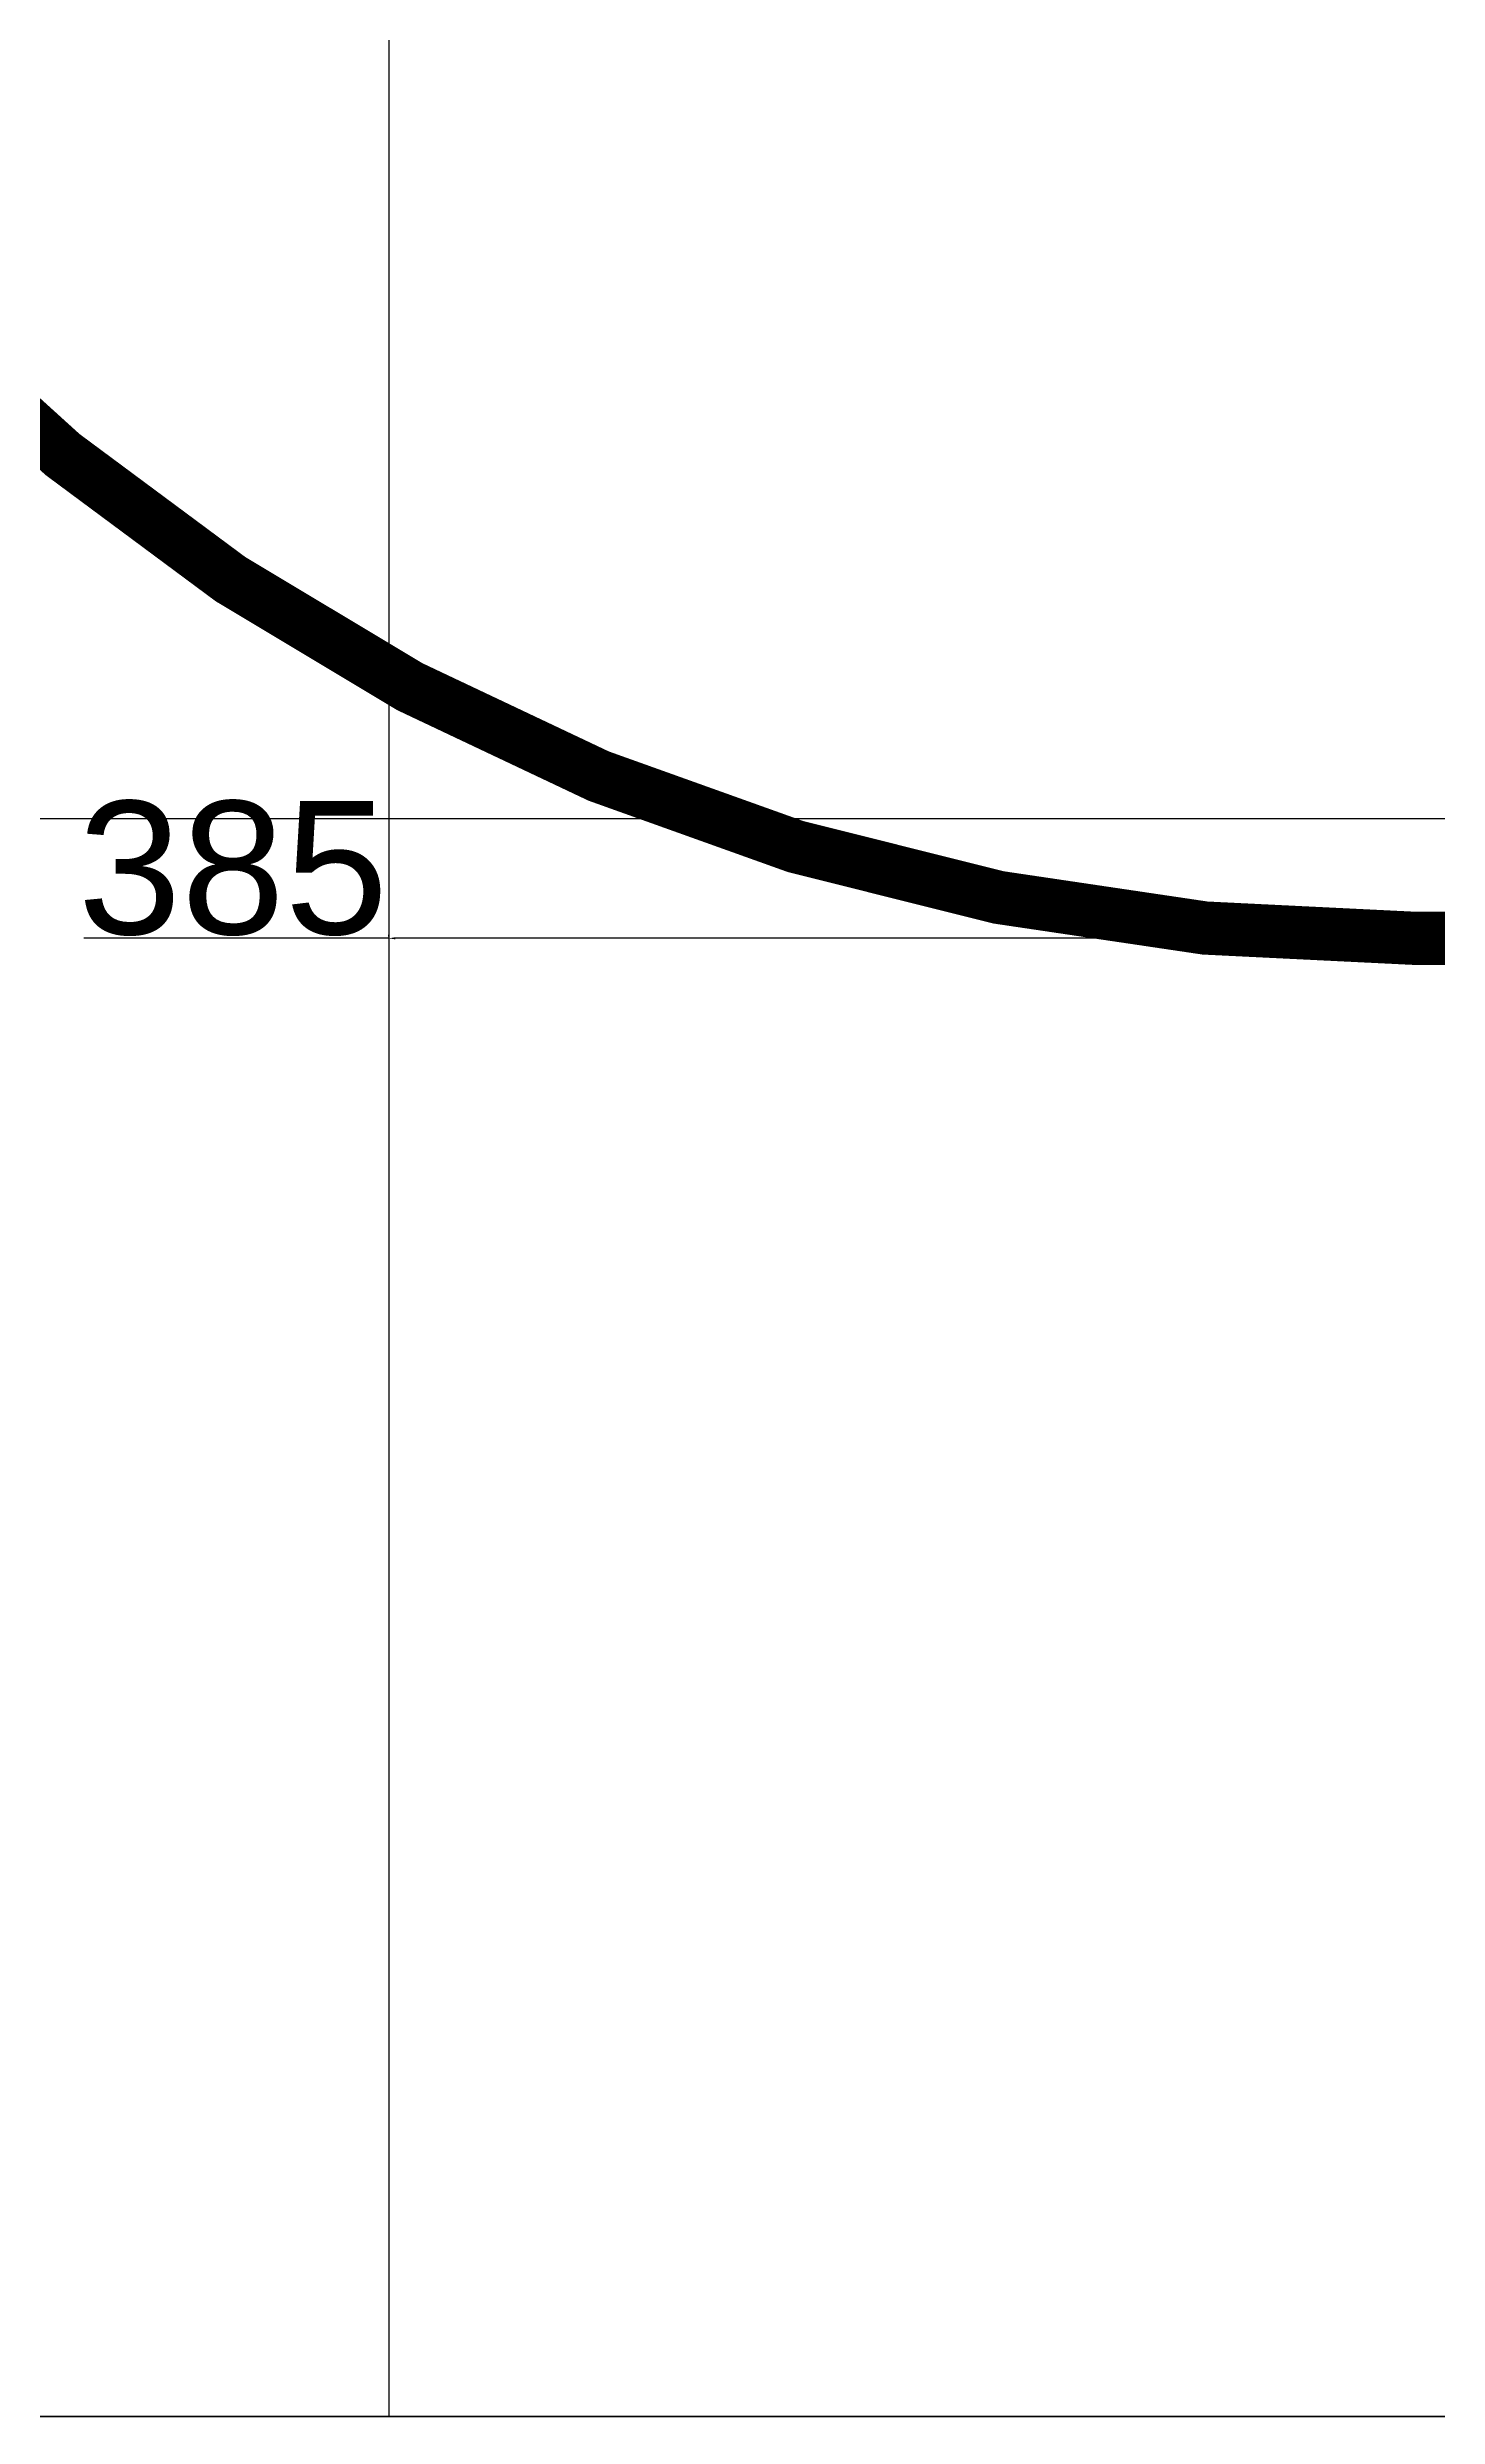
# Model space of a CAD drawing. Header units: millimetres. Extents: x 0 to 6090, y -6000 to 101.
# Drawn here: x 472 to 994, y -6000 to -5111 of the extents above; entities that cross this region are included whole.
import ezdxf

# ---------------------------------------------------------------- set-up
doc = ezdxf.new("R2010")
doc.units = ezdxf.units.MM
doc.layers.add('high_way', color=7, linetype='Continuous', lineweight=40)
doc.styles.get("Standard").update_dxf_attribs({"font": 'arial.ttf'})
doc.dimstyles.new('ISO-25', dxfattribs={"dimtxt": 2.5, "dimasz": 2.5, "dimexe": 1.25, "dimexo": 0.625, "dimtad": 1, "dimtxsty": 'Standard', "dimcen": 2.5, "dimadec": 0, "dimazin": 0, "dimtfac": 1, "dimtmove": 0, "dimatfit": 3, "dimfxl": 1, "dimarcsym": 0})

# ---------------------------------------------------------------- blocks, each defined once
blk = doc.blocks.new('*U1')
at = {"layer": 'Defpoints'}
blk.add_line((0, 3000), (0, -3000), dxfattribs=at)
blk = doc.blocks.new('*U2')
at = {"layer": 'Defpoints', "color": 0, "linetype": 'ByBlock', "lineweight": -2, "transparency": 16777216}
for p in [(600, 20), (600, 10), (600, 0)]:
    blk.add_blockref('*U1', p, dxfattribs=at)
blk = doc.blocks.new('*U3')
at = {"layer": 'Defpoints'}
blk.add_line((-3000, 0), (3000, 0), dxfattribs=at)
blk = doc.blocks.new('*U4')
at = {"layer": 'Defpoints', "color": 0, "linetype": 'ByBlock', "lineweight": -2, "transparency": 16777216}
for p in [(3.673940397442059e-14, 600), (10.00000000000004, 600), (20.00000000000004, 600), (30.00000000000004, 600), (40.00000000000004, 600), (50.00000000000004, 600), (60.00000000000004, 600), (70.00000000000004, 600), (80.00000000000004, 600), (90.00000000000004, 600), (0, 0), (10, 0), (20, 0), (30, 0), (40, 0), (50, 0), (60, 0), (70, 0), (80, 0), (90, 0)]:
    blk.add_blockref('*U3', p, dxfattribs=at)
blk = doc.blocks.new('*D90')
at = {"layer": 'Defpoints', "color": 0, "lineweight": -2, "transparency": 16777216}
for p, q in [((600, -5445), (485.4382673942701, -5445)), ((600, -5444.375), (600, -5443.75)), ((982.4999999999991, -5445), (602.5, -5445)), ((984.9999999999991, -5444.375), (984.9999999999991, -5443.75))]:
    blk.add_line(p, q, dxfattribs=at)
at = {"layer": 'Defpoints', "color": 0, "transparency": 16777216}
for p in [(600, -5445), (600, -5445), (984.9999999999991, -5445)]:
    blk.add_point(p, dxfattribs=at)
for points in [[(602.5, -5444.583333333333), (602.5, -5445.416666666667), (600, -5445)], [(982.4999999999991, -5444.583333333333), (982.4999999999991, -5445.416666666667), (984.9999999999991, -5445)]]:
    blk.add_solid(points, dxfattribs=at)
at = {"layer": 'Defpoints', "color": 0, "transparency": 16777216, "insert": (541.469133697135, -5418.829297407912), "char_height": 2.5, "attachment_point": 5}
blk.add_mtext('{\\H20x;385}', dxfattribs=at)

msp = doc.modelspace()

# ---------------------------------------------------------------- linework, layer by layer
at = {"layer": 'Defpoints'}
msp.add_lwpolyline([(0, 0), (5999.999999999999, 0), (5999.999999999999, -6000), (0, -6000)], close=True, dxfattribs=at)
at = {"layer": 'high_way', "const_width": 20}
msp.add_lwpolyline([(1345, -5445), (984.9999999999991, -5445, -0.4142135623730951), (184.9999999999991, -4645), (184.9999999999994, -4298)], format="xyb", dxfattribs=at)

# ---------------------------------------------------------------- block references
at = {"layer": 'Defpoints'}
for name, p in [('*U2', (0, -3000)), ('*U4', (3000, -6000))]:
    msp.add_blockref(name, p, dxfattribs=at)

# ---------------------------------------------------------------- dimensions: what is measured, and where the dimension line sits
dim = msp.add_linear_dim(base=(600, -5445), p1=(984.9999999999991, -5445), p2=(600, -5445), text='{\\H20x;<>}', dimstyle='ISO-25', dxfattribs=at)
dim.commit()
dim.dimension.update_dxf_attribs({"geometry": '*D90', "text_midpoint": (541.469133697135, -5445), "dimtype": 160})

doc.saveas('drawing.dxf')
